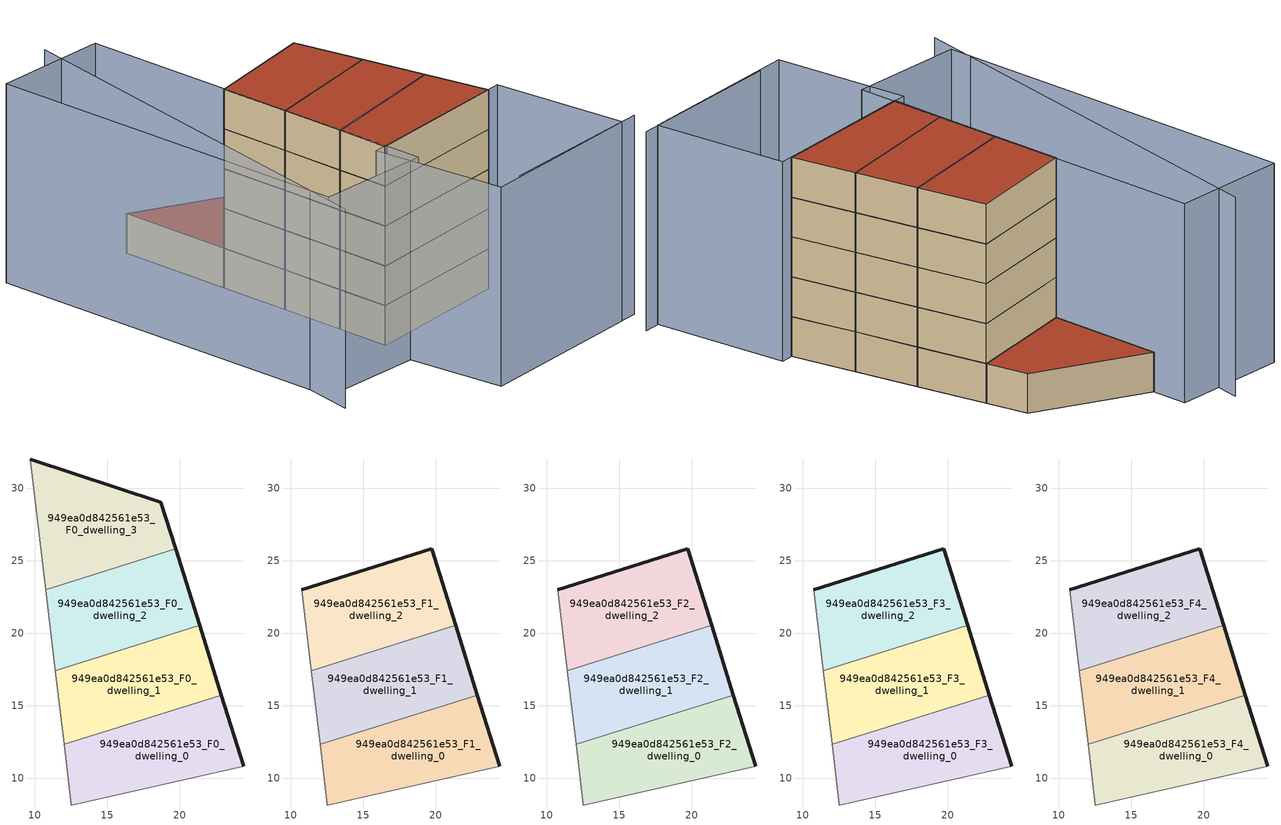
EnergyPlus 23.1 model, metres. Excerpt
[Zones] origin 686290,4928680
949ea0d842561e53_F0_dwelling_0
 floor ground (EU_floor_Construction): 24.42,10.81 22.88,15.73 12.04,12.33 12.54,8.15 z0
 wall outside (EU_wall_Construction): 22.88,15.73 24.42,10.81 z0:3
 wall adiabatic (EU_wall_Construction): 24.42,10.81 12.54,8.15 12.04,12.33 z0:3
 wall to 949ea0d842561e53_F0_dwelling_1 (EU_wall_Construction): 12.04,12.33 22.88,15.73 z0:3
949ea0d842561e53_F0_dwelling_1
 floor ground (EU_floor_Construction): 22.88,15.73 21.37,20.53 11.43,17.42 12.04,12.33 z0
 wall outside (EU_wall_Construction): 21.37,20.53 22.88,15.73 z0:3
 wall adiabatic (EU_wall_Construction): 12.04,12.33 11.43,17.42 z0:3
 wall to 949ea0d842561e53_F0_dwelling_2 (EU_wall_Construction): 11.43,17.42 21.37,20.53 z0:3
949ea0d842561e53_F0_dwelling_2
 floor ground (EU_floor_Construction): 21.37,20.53 19.72,25.81 10.77,23.01 11.43,17.42 z0
 wall outside (EU_wall_Construction): 19.72,25.81 21.37,20.53 z0:3
 wall adiabatic (EU_wall_Construction): 11.43,17.42 10.77,23.01 z0:3
 wall to 949ea0d842561e53_F0_dwelling_3 (EU_wall_Construction): 10.77,23.01 19.72,25.81 z0:3
949ea0d842561e53_F0_dwelling_3
 floor ground (EU_floor_Construction): 19.72,25.81 18.71,29.03 9.7,32.01 10.77,23.01 z0
 wall outside (EU_wall_Construction): 9.7,32.01 18.71,29.03 19.72,25.81 z0:3
 wall adiabatic (EU_wall_Construction): 10.77,23.01 9.7,32.01 z0:3
 roof outside (EU_roof_Construction): 18.71,29.03 19.72,25.81 10.77,23.01 9.7,32.01 z3
949ea0d842561e53_F1_dwelling_0
 floor to 949ea0d842561e53_F0_dwelling_0 (EU_floor_Construction): 24.42,10.81 22.88,15.73 12.04,12.33 12.54,8.15 z3
 wall outside (EU_wall_Construction): 22.88,15.73 24.42,10.81 z3:6
 wall adiabatic (EU_wall_Construction): 24.42,10.81 12.54,8.15 12.04,12.33 z3:6
 wall to 949ea0d842561e53_F1_dwelling_1 (EU_wall_Construction): 12.04,12.33 22.88,15.73 z3:6
949ea0d842561e53_F1_dwelling_1
 floor to 949ea0d842561e53_F0_dwelling_1 (EU_floor_Construction): 22.88,15.73 21.37,20.53 11.43,17.42 12.04,12.33 z3
 wall outside (EU_wall_Construction): 21.37,20.53 22.88,15.73 z3:6
 wall adiabatic (EU_wall_Construction): 12.04,12.33 11.43,17.42 z3:6
 wall to 949ea0d842561e53_F1_dwelling_2 (EU_wall_Construction): 11.43,17.42 21.37,20.53 z3:6
949ea0d842561e53_F1_dwelling_2
 floor to 949ea0d842561e53_F0_dwelling_2 (EU_floor_Construction): 21.37,20.53 19.72,25.81 10.77,23.01 11.43,17.42 z3
 wall outside (EU_wall_Construction): 10.77,23.01 19.72,25.81 21.37,20.53 z3:6
 wall adiabatic (EU_wall_Construction): 11.43,17.42 10.77,23.01 z3:6
949ea0d842561e53_F2_dwelling_0
 floor to 949ea0d842561e53_F1_dwelling_0 (EU_floor_Construction): 24.42,10.81 22.88,15.73 12.04,12.33 12.54,8.15 z6
 wall outside (EU_wall_Construction): 22.88,15.73 24.42,10.81 z6:9
 wall adiabatic (EU_wall_Construction): 24.42,10.81 12.54,8.15 12.04,12.33 z6:9
 wall to 949ea0d842561e53_F2_dwelling_1 (EU_wall_Construction): 12.04,12.33 22.88,15.73 z6:9
949ea0d842561e53_F2_dwelling_1
 floor to 949ea0d842561e53_F1_dwelling_1 (EU_floor_Construction): 22.88,15.73 21.37,20.53 11.43,17.42 12.04,12.33 z6
 wall outside (EU_wall_Construction): 21.37,20.53 22.88,15.73 z6:9
 wall adiabatic (EU_wall_Construction): 12.04,12.33 11.43,17.42 z6:9
 wall to 949ea0d842561e53_F2_dwelling_2 (EU_wall_Construction): 11.43,17.42 21.37,20.53 z6:9
949ea0d842561e53_F2_dwelling_2
 floor to 949ea0d842561e53_F1_dwelling_2 (EU_floor_Construction): 21.37,20.53 19.72,25.81 10.77,23.01 11.43,17.42 z6
 wall outside (EU_wall_Construction): 10.77,23.01 19.72,25.81 21.37,20.53 z6:9
 wall adiabatic (EU_wall_Construction): 11.43,17.42 10.77,23.01 z6:9
949ea0d842561e53_F3_dwelling_0
 floor to 949ea0d842561e53_F2_dwelling_0 (EU_floor_Construction): 24.42,10.81 22.88,15.73 12.04,12.33 12.54,8.15 z9
 wall outside (EU_wall_Construction): 22.88,15.73 24.42,10.81 z9:12
 wall adiabatic (EU_wall_Construction): 24.42,10.81 12.54,8.15 12.04,12.33 z9:12
 wall to 949ea0d842561e53_F3_dwelling_1 (EU_wall_Construction): 12.04,12.33 22.88,15.73 z9:12
949ea0d842561e53_F3_dwelling_1
 floor to 949ea0d842561e53_F2_dwelling_1 (EU_floor_Construction): 22.88,15.73 21.37,20.53 11.43,17.42 12.04,12.33 z9
 wall outside (EU_wall_Construction): 21.37,20.53 22.88,15.73 z9:12
 wall adiabatic (EU_wall_Construction): 12.04,12.33 11.43,17.42 z9:12
 wall to 949ea0d842561e53_F3_dwelling_2 (EU_wall_Construction): 11.43,17.42 21.37,20.53 z9:12
949ea0d842561e53_F3_dwelling_2
 floor to 949ea0d842561e53_F2_dwelling_2 (EU_floor_Construction): 21.37,20.53 19.72,25.81 10.77,23.01 11.43,17.42 z9
 wall outside (EU_wall_Construction): 10.77,23.01 19.72,25.81 21.37,20.53 z9:12
 wall adiabatic (EU_wall_Construction): 11.43,17.42 10.77,23.01 z9:12
949ea0d842561e53_F4_dwelling_0
 floor to 949ea0d842561e53_F3_dwelling_0 (EU_floor_Construction): 24.42,10.81 22.88,15.73 12.04,12.33 12.54,8.15 z12
 wall outside (EU_wall_Construction): 22.88,15.73 24.42,10.81 z12:15
 wall adiabatic (EU_wall_Construction): 24.42,10.81 12.54,8.15 12.04,12.33 z12:15
 wall to 949ea0d842561e53_F4_dwelling_1 (EU_wall_Construction): 12.04,12.33 22.88,15.73 z12:15
 roof outside (EU_roof_Construction): 22.88,15.73 24.42,10.81 12.54,8.15 12.04,12.33 z15
949ea0d842561e53_F4_dwelling_1
 floor to 949ea0d842561e53_F3_dwelling_1 (EU_floor_Construction): 22.88,15.73 21.37,20.53 11.43,17.42 12.04,12.33 z12
 wall outside (EU_wall_Construction): 21.37,20.53 22.88,15.73 z12:15
 wall adiabatic (EU_wall_Construction): 12.04,12.33 11.43,17.42 z12:15
 wall to 949ea0d842561e53_F4_dwelling_2 (EU_wall_Construction): 11.43,17.42 21.37,20.53 z12:15
 roof outside (EU_roof_Construction): 21.37,20.53 22.88,15.73 12.04,12.33 11.43,17.42 z15
949ea0d842561e53_F4_dwelling_2
 floor to 949ea0d842561e53_F3_dwelling_2 (EU_floor_Construction): 21.37,20.53 19.72,25.81 10.77,23.01 11.43,17.42 z12
 wall outside (EU_wall_Construction): 10.77,23.01 19.72,25.81 21.37,20.53 z12:15
 wall adiabatic (EU_wall_Construction): 11.43,17.42 10.77,23.01 z12:15
 roof outside (EU_roof_Construction): 19.72,25.81 21.37,20.53 11.43,17.42 10.77,23.01 z15
shading: 16.11,-1.79 28.97,0.82 / 6,36.28 3.25,1.88 / 13.86,-2.42 11.61,8.05 / 11.61,8.05 25.38,11.02 / 25.38,11.02 27.64,0.55 / 27.64,0.55 13.86,-2.42 / 9.35,34.82 13.03,5.31 / 13.03,5.31 3.8,4.16 / 3.8,4.16 0.11,33.67 / 0.11,33.67 9.35,34.82 z0:15
[Building]
EU S2 Campaign: North Axis=0; Terrain=City; Solar Distribution=FullExterior
[Site:Location]
Bologna: Latitude=44.5; Longitude=11.25; Time Zone=1; Elevation=37
[SizingPeriod:WeatherFileDays]
AnnualSizingPeriod: Begin Month=1; Begin Day of Month=1; End Month=12; End Day of Month=31; Day of Week for Start Day=Monday; Use Weather File Daylight Saving Period=No; Use Weather File Rain and Snow Indicators=No
[MATERIAL]
EU_InternalMass_Material: Roughness=MediumRough; Thickness=0.1; Conductivity=1; Density=1800; Specific Heat=900; Thermal Absorptance=0.9; Solar Absorptance=0.7; Visible Absorptance=0.7
[MATERIAL:NOMASS] Roughness=MediumRough; Thermal Absorptance=0.9; Solar Absorptance=0.7; Visible Absorptance=0.7
Name | Thermal Resistance
EU_wall_NoMass | 0.905828
EU_roof_NoMass | 0.37593
EU_floor_NoMass | 0.67114
[CONSTRUCTION]
EU_wall_Construction: EU_wall_NoMass
EU_roof_Construction: EU_roof_NoMass
EU_floor_Construction: EU_floor_NoMass
EU_InternalMass_Construction: EU_InternalMass_Material
[ZONE] Type=1; Multiplier=1; Ceiling Height=autocalculate; Floor Area=autocalculate; Part of Total Floor Area=Yes
Name | Volume
949ea0d842561e53_F0_dwelling_0 | 164.298
949ea0d842561e53_F1_dwelling_0; 949ea0d842561e53_F2_dwelling_0; 949ea0d842561e53_F3_dwelling_0; 949ea0d842561e53_F4_dwelling_0 | 164.299
949ea0d842561e53_F0_dwelling_1 | 164.308
949ea0d842561e53_F1_dwelling_1; 949ea0d842561e53_F2_dwelling_1; 949ea0d842561e53_F3_dwelling_1; 949ea0d842561e53_F4_dwelling_1; 949ea0d842561e53_F0_dwelling_3 | 164.307
949ea0d842561e53_F0_dwelling_2 | 164.312
949ea0d842561e53_F1_dwelling_2; 949ea0d842561e53_F2_dwelling_2; 949ea0d842561e53_F3_dwelling_2; 949ea0d842561e53_F4_dwelling_2 | 164.311
[INTERNALMASS] Construction=EU_InternalMass_Construction
Name | Zone or ZoneList | Surface Area
949ea0d842561e53_F0_dwelling_0_EU_InternalMass | 949ea0d842561e53_F0_dwelling_0 | 54.7662
949ea0d842561e53_F0_dwelling_1_EU_InternalMass | 949ea0d842561e53_F0_dwelling_1 | 54.7691
949ea0d842561e53_F0_dwelling_2_EU_InternalMass | 949ea0d842561e53_F0_dwelling_2 | 54.7705
949ea0d842561e53_F0_dwelling_3_EU_InternalMass | 949ea0d842561e53_F0_dwelling_3 | 54.7691
949ea0d842561e53_F1_dwelling_0_EU_InternalMass | 949ea0d842561e53_F1_dwelling_0 | 73.022
949ea0d842561e53_F1_dwelling_1_EU_InternalMass | 949ea0d842561e53_F1_dwelling_1 | 73.0315
949ea0d842561e53_F1_dwelling_2_EU_InternalMass | 949ea0d842561e53_F1_dwelling_2 | 73.0213
949ea0d842561e53_F2_dwelling_0_EU_InternalMass | 949ea0d842561e53_F2_dwelling_0 | 73.022
949ea0d842561e53_F2_dwelling_1_EU_InternalMass | 949ea0d842561e53_F2_dwelling_1 | 73.0315
949ea0d842561e53_F2_dwelling_2_EU_InternalMass | 949ea0d842561e53_F2_dwelling_2 | 73.0213
949ea0d842561e53_F3_dwelling_0_EU_InternalMass | 949ea0d842561e53_F3_dwelling_0 | 73.022
949ea0d842561e53_F3_dwelling_1_EU_InternalMass | 949ea0d842561e53_F3_dwelling_1 | 73.0315
949ea0d842561e53_F3_dwelling_2_EU_InternalMass | 949ea0d842561e53_F3_dwelling_2 | 73.0213
949ea0d842561e53_F4_dwelling_0_EU_InternalMass | 949ea0d842561e53_F4_dwelling_0 | 73.022
949ea0d842561e53_F4_dwelling_1_EU_InternalMass | 949ea0d842561e53_F4_dwelling_1 | 73.0315
949ea0d842561e53_F4_dwelling_2_EU_InternalMass | 949ea0d842561e53_F4_dwelling_2 | 73.0213
[OTHEREQUIPMENT] Fuel Type=Electricity; Design Level Calculation Method=Watts/Area; Power per Zone Floor Area=1; Fraction Latent=0; Fraction Radiant=0; Fraction Lost=0; Carbon Dioxide Generation Rate=0; EndUse Subcategory=EU_Step8_InternalGains
Name | Zone or ZoneList or Space or SpaceList | Schedule
EU_Step8_InternalGain_949ea0d842561e53_F0_dwelling_0_f000 | 949ea0d842561e53_F0_dwelling_0 | EU_Step8_GainSchedule_949ea0d842561e53_F0_dwelling_0_f000
EU_Step8_InternalGain_949ea0d842561e53_F0_dwelling_1_f000 | 949ea0d842561e53_F0_dwelling_1 | EU_Step8_GainSchedule_949ea0d842561e53_F0_dwelling_1_f000
EU_Step8_InternalGain_949ea0d842561e53_F0_dwelling_2_f000 | 949ea0d842561e53_F0_dwelling_2 | EU_Step8_GainSchedule_949ea0d842561e53_F0_dwelling_2_f000
EU_Step8_InternalGain_949ea0d842561e53_F0_dwelling_3_f000 | 949ea0d842561e53_F0_dwelling_3 | EU_Step8_GainSchedule_949ea0d842561e53_F0_dwelling_3_f000
EU_Step8_InternalGain_949ea0d842561e53_F1_dwelling_0_f000 | 949ea0d842561e53_F1_dwelling_0 | EU_Step8_GainSchedule_949ea0d842561e53_F1_dwelling_0_f000
EU_Step8_InternalGain_949ea0d842561e53_F1_dwelling_1_f000 | 949ea0d842561e53_F1_dwelling_1 | EU_Step8_GainSchedule_949ea0d842561e53_F1_dwelling_1_f000
EU_Step8_InternalGain_949ea0d842561e53_F1_dwelling_2_f000 | 949ea0d842561e53_F1_dwelling_2 | EU_Step8_GainSchedule_949ea0d842561e53_F1_dwelling_2_f000
EU_Step8_InternalGain_949ea0d842561e53_F2_dwelling_0_f000 | 949ea0d842561e53_F2_dwelling_0 | EU_Step8_GainSchedule_949ea0d842561e53_F2_dwelling_0_f000
EU_Step8_InternalGain_949ea0d842561e53_F2_dwelling_1_f000 | 949ea0d842561e53_F2_dwelling_1 | EU_Step8_GainSchedule_949ea0d842561e53_F2_dwelling_1_f000
EU_Step8_InternalGain_949ea0d842561e53_F2_dwelling_2_f000 | 949ea0d842561e53_F2_dwelling_2 | EU_Step8_GainSchedule_949ea0d842561e53_F2_dwelling_2_f000
EU_Step8_InternalGain_949ea0d842561e53_F3_dwelling_0_f000 | 949ea0d842561e53_F3_dwelling_0 | EU_Step8_GainSchedule_949ea0d842561e53_F3_dwelling_0_f000
EU_Step8_InternalGain_949ea0d842561e53_F3_dwelling_1_f000 | 949ea0d842561e53_F3_dwelling_1 | EU_Step8_GainSchedule_949ea0d842561e53_F3_dwelling_1_f000
EU_Step8_InternalGain_949ea0d842561e53_F3_dwelling_2_f000 | 949ea0d842561e53_F3_dwelling_2 | EU_Step8_GainSchedule_949ea0d842561e53_F3_dwelling_2_f000
EU_Step8_InternalGain_949ea0d842561e53_F4_dwelling_0_f000 | 949ea0d842561e53_F4_dwelling_0 | EU_Step8_GainSchedule_949ea0d842561e53_F4_dwelling_0_f000
EU_Step8_InternalGain_949ea0d842561e53_F4_dwelling_1_f000 | 949ea0d842561e53_F4_dwelling_1 | EU_Step8_GainSchedule_949ea0d842561e53_F4_dwelling_1_f000
EU_Step8_InternalGain_949ea0d842561e53_F4_dwelling_2_f000 | 949ea0d842561e53_F4_dwelling_2 | EU_Step8_GainSchedule_949ea0d842561e53_F4_dwelling_2_f000
[ZONEVENTILATION:DESIGNFLOWRATE] Schedule=EU_AlwaysOn; Design Flow Rate Calculation Method=AirChanges/Hour; Air Changes per Hour=0.73129; Ventilation Type=Natural; Fan Pressure Rise=0; Fan Total Efficiency=1; Constant Term Coefficient=1; Temperature Term Coefficient=0; Velocity Term Coefficient=0; Velocity Squared Term Coefficient=0; Minimum Indoor Temperature=-100; Maximum Indoor Temperature=100; Delta Temperature=-100; Minimum Outdoor Temperature=-100; Maximum Outdoor Temperature=100; Maximum Wind Speed=40
Name | Zone or ZoneList or Space or SpaceList
EU_ConstantAir_949ea0d842561e53_F0_dwelling_0 | 949ea0d842561e53_F0_dwelling_0
EU_ConstantAir_949ea0d842561e53_F0_dwelling_1 | 949ea0d842561e53_F0_dwelling_1
EU_ConstantAir_949ea0d842561e53_F0_dwelling_2 | 949ea0d842561e53_F0_dwelling_2
EU_ConstantAir_949ea0d842561e53_F0_dwelling_3 | 949ea0d842561e53_F0_dwelling_3
EU_ConstantAir_949ea0d842561e53_F1_dwelling_0 | 949ea0d842561e53_F1_dwelling_0
EU_ConstantAir_949ea0d842561e53_F1_dwelling_1 | 949ea0d842561e53_F1_dwelling_1
EU_ConstantAir_949ea0d842561e53_F1_dwelling_2 | 949ea0d842561e53_F1_dwelling_2
EU_ConstantAir_949ea0d842561e53_F2_dwelling_0 | 949ea0d842561e53_F2_dwelling_0
EU_ConstantAir_949ea0d842561e53_F2_dwelling_1 | 949ea0d842561e53_F2_dwelling_1
EU_ConstantAir_949ea0d842561e53_F2_dwelling_2 | 949ea0d842561e53_F2_dwelling_2
EU_ConstantAir_949ea0d842561e53_F3_dwelling_0 | 949ea0d842561e53_F3_dwelling_0
EU_ConstantAir_949ea0d842561e53_F3_dwelling_1 | 949ea0d842561e53_F3_dwelling_1
EU_ConstantAir_949ea0d842561e53_F3_dwelling_2 | 949ea0d842561e53_F3_dwelling_2
EU_ConstantAir_949ea0d842561e53_F4_dwelling_0 | 949ea0d842561e53_F4_dwelling_0
EU_ConstantAir_949ea0d842561e53_F4_dwelling_1 | 949ea0d842561e53_F4_dwelling_1
EU_ConstantAir_949ea0d842561e53_F4_dwelling_2 | 949ea0d842561e53_F4_dwelling_2
[HVACTEMPLATE:THERMOSTAT] Constant Heating Setpoint=20; Constant Cooling Setpoint=50
EU_HeatOnly_949ea0d842561e53_F0_dwelling_0; EU_HeatOnly_949ea0d842561e53_F0_dwelling_1; EU_HeatOnly_949ea0d842561e53_F0_dwelling_2; EU_HeatOnly_949ea0d842561e53_F0_dwelling_3; EU_HeatOnly_949ea0d842561e53_F1_dwelling_0; EU_HeatOnly_949ea0d842561e53_F1_dwelling_1; EU_HeatOnly_949ea0d842561e53_F1_dwelling_2; EU_HeatOnly_949ea0d842561e53_F2_dwelling_0; EU_HeatOnly_949ea0d842561e53_F2_dwelling_1; EU_HeatOnly_949ea0d842561e53_F2_dwelling_2; EU_HeatOnly_949ea0d842561e53_F3_dwelling_0; EU_HeatOnly_949ea0d842561e53_F3_dwelling_1; EU_HeatOnly_949ea0d842561e53_F3_dwelling_2; EU_HeatOnly_949ea0d842561e53_F4_dwelling_0; EU_HeatOnly_949ea0d842561e53_F4_dwelling_1; EU_HeatOnly_949ea0d842561e53_F4_dwelling_2
[HVACTEMPLATE:ZONE:IDEALLOADSAIRSYSTEM] System Availability Schedule=EU_AlwaysOn; Maximum Heating Supply Air Temperature=50; Minimum Cooling Supply Air Temperature=13; Maximum Heating Supply Air Humidity Ratio=0.0156; Minimum Cooling Supply Air Humidity Ratio=0.0077; Heating Limit=NoLimit; Cooling Limit=NoLimit; Heating Availability Schedule=EU_AlwaysOn; Cooling Availability Schedule=EU_CoolingOff; Dehumidification Control Type=ConstantSensibleHeatRatio; Cooling Sensible Heat Ratio=0.7; Dehumidification Setpoint=60; Humidification Control Type=None; Humidification Setpoint=30; Outdoor Air Method=None; Outdoor Air Flow Rate per Person=0.00944; Outdoor Air Flow Rate per Zone Floor Area=0; Outdoor Air Flow Rate per Zone=0; Demand Controlled Ventilation Type=None; Outdoor Air Economizer Type=NoEconomizer; Heat Recovery Type=None; Sensible Heat Recovery Effectiveness=0.7; Latent Heat Recovery Effectiveness=0.65
Name | Template Thermostat
949ea0d842561e53_F0_dwelling_0 | EU_HeatOnly_949ea0d842561e53_F0_dwelling_0
949ea0d842561e53_F0_dwelling_1 | EU_HeatOnly_949ea0d842561e53_F0_dwelling_1
949ea0d842561e53_F0_dwelling_2 | EU_HeatOnly_949ea0d842561e53_F0_dwelling_2
949ea0d842561e53_F0_dwelling_3 | EU_HeatOnly_949ea0d842561e53_F0_dwelling_3
949ea0d842561e53_F1_dwelling_0 | EU_HeatOnly_949ea0d842561e53_F1_dwelling_0
949ea0d842561e53_F1_dwelling_1 | EU_HeatOnly_949ea0d842561e53_F1_dwelling_1
949ea0d842561e53_F1_dwelling_2 | EU_HeatOnly_949ea0d842561e53_F1_dwelling_2
949ea0d842561e53_F2_dwelling_0 | EU_HeatOnly_949ea0d842561e53_F2_dwelling_0
949ea0d842561e53_F2_dwelling_1 | EU_HeatOnly_949ea0d842561e53_F2_dwelling_1
949ea0d842561e53_F2_dwelling_2 | EU_HeatOnly_949ea0d842561e53_F2_dwelling_2
949ea0d842561e53_F3_dwelling_0 | EU_HeatOnly_949ea0d842561e53_F3_dwelling_0
949ea0d842561e53_F3_dwelling_1 | EU_HeatOnly_949ea0d842561e53_F3_dwelling_1
949ea0d842561e53_F3_dwelling_2 | EU_HeatOnly_949ea0d842561e53_F3_dwelling_2
949ea0d842561e53_F4_dwelling_0 | EU_HeatOnly_949ea0d842561e53_F4_dwelling_0
949ea0d842561e53_F4_dwelling_1 | EU_HeatOnly_949ea0d842561e53_F4_dwelling_1
949ea0d842561e53_F4_dwelling_2 | EU_HeatOnly_949ea0d842561e53_F4_dwelling_2
[SIZING:ZONE] Zone Cooling Design Supply Air Temperature Input Method=SupplyAirTemperature; Zone Cooling Design Supply Air Temperature=13; Zone Heating Design Supply Air Temperature Input Method=SupplyAirTemperature; Zone Heating Design Supply Air Temperature=50; Zone Cooling Design Supply Air Humidity Ratio=0.008; Zone Heating Design Supply Air Humidity Ratio=0.008; Cooling Design Air Flow Method=DesignDay; Cooling Design Air Flow Rate=0; Cooling Minimum Air Flow per Zone Floor Area=0.000762; Cooling Minimum Air Flow=0; Cooling Minimum Air Flow Fraction=0.2; Heating Design Air Flow Method=DesignDay; Heating Design Air Flow Rate=0; Heating Maximum Air Flow per Zone Floor Area=0.002032; Heating Maximum Air Flow=0.141576; Heating Maximum Air Flow Fraction=0.3; Account for Dedicated Outdoor Air System=No; Dedicated Outdoor Air System Control Strategy=NeutralSupplyAir; Dedicated Outdoor Air Low Setpoint Temperature for Design=autosize; Dedicated Outdoor Air High Setpoint Temperature for Design=autosize; Zone Load Sizing Method=Sensible Load Only No Latent Load; Zone Latent Cooling Design Supply Air Humidity Ratio Input Method=HumidityRatioDifference; Zone Cooling Design Supply Air Humidity Ratio Difference=0.005; Zone Latent Heating Design Supply Air Humidity Ratio Input Method=HumidityRatioDifference; Zone Humidification Design Supply Air Humidity Ratio Difference=0.005
949ea0d842561e53_F0_dwelling_0; 949ea0d842561e53_F0_dwelling_1; 949ea0d842561e53_F0_dwelling_2; 949ea0d842561e53_F0_dwelling_3; 949ea0d842561e53_F1_dwelling_0; 949ea0d842561e53_F1_dwelling_1; 949ea0d842561e53_F1_dwelling_2; 949ea0d842561e53_F2_dwelling_0; 949ea0d842561e53_F2_dwelling_1; 949ea0d842561e53_F2_dwelling_2; 949ea0d842561e53_F3_dwelling_0; 949ea0d842561e53_F3_dwelling_1; 949ea0d842561e53_F3_dwelling_2; 949ea0d842561e53_F4_dwelling_0; 949ea0d842561e53_F4_dwelling_1; 949ea0d842561e53_F4_dwelling_2
[SCHEDULE:CONSTANT]
Name | Hourly Value
EU_AlwaysOn | 1
EU_CoolingOff | 0
[SCHEDULE:FILE] Column Number=1; Rows to Skip at Top=0; Number of Hours of Data=8760; Column Separator=Comma; Interpolate to Timestep=No; Minutes per Item=60; Adjust Schedule for Daylight Savings=Yes
Name | File
EU_Step8_GainSchedule_949ea0d842561e53_F0_dwelling_0_f000 | ../../schedules/949ea0d842561e53/949ea0d842561e53_F0_dwelling_0_f000_gain.csv
EU_Step8_GainSchedule_949ea0d842561e53_F0_dwelling_1_f000 | ../../schedules/949ea0d842561e53/949ea0d842561e53_F0_dwelling_1_f000_gain.csv
EU_Step8_GainSchedule_949ea0d842561e53_F0_dwelling_2_f000 | ../../schedules/949ea0d842561e53/949ea0d842561e53_F0_dwelling_2_f000_gain.csv
EU_Step8_GainSchedule_949ea0d842561e53_F0_dwelling_3_f000 | ../../schedules/949ea0d842561e53/949ea0d842561e53_F0_dwelling_3_f000_gain.csv
EU_Step8_GainSchedule_949ea0d842561e53_F1_dwelling_0_f000 | ../../schedules/949ea0d842561e53/949ea0d842561e53_F1_dwelling_0_f000_gain.csv
EU_Step8_GainSchedule_949ea0d842561e53_F1_dwelling_1_f000 | ../../schedules/949ea0d842561e53/949ea0d842561e53_F1_dwelling_1_f000_gain.csv
EU_Step8_GainSchedule_949ea0d842561e53_F1_dwelling_2_f000 | ../../schedules/949ea0d842561e53/949ea0d842561e53_F1_dwelling_2_f000_gain.csv
EU_Step8_GainSchedule_949ea0d842561e53_F2_dwelling_0_f000 | ../../schedules/949ea0d842561e53/949ea0d842561e53_F2_dwelling_0_f000_gain.csv
EU_Step8_GainSchedule_949ea0d842561e53_F2_dwelling_1_f000 | ../../schedules/949ea0d842561e53/949ea0d842561e53_F2_dwelling_1_f000_gain.csv
EU_Step8_GainSchedule_949ea0d842561e53_F2_dwelling_2_f000 | ../../schedules/949ea0d842561e53/949ea0d842561e53_F2_dwelling_2_f000_gain.csv
EU_Step8_GainSchedule_949ea0d842561e53_F3_dwelling_0_f000 | ../../schedules/949ea0d842561e53/949ea0d842561e53_F3_dwelling_0_f000_gain.csv
EU_Step8_GainSchedule_949ea0d842561e53_F3_dwelling_1_f000 | ../../schedules/949ea0d842561e53/949ea0d842561e53_F3_dwelling_1_f000_gain.csv
EU_Step8_GainSchedule_949ea0d842561e53_F3_dwelling_2_f000 | ../../schedules/949ea0d842561e53/949ea0d842561e53_F3_dwelling_2_f000_gain.csv
EU_Step8_GainSchedule_949ea0d842561e53_F4_dwelling_0_f000 | ../../schedules/949ea0d842561e53/949ea0d842561e53_F4_dwelling_0_f000_gain.csv
EU_Step8_GainSchedule_949ea0d842561e53_F4_dwelling_1_f000 | ../../schedules/949ea0d842561e53/949ea0d842561e53_F4_dwelling_1_f000_gain.csv
EU_Step8_GainSchedule_949ea0d842561e53_F4_dwelling_2_f000 | ../../schedules/949ea0d842561e53/949ea0d842561e53_F4_dwelling_2_f000_gain.csv
